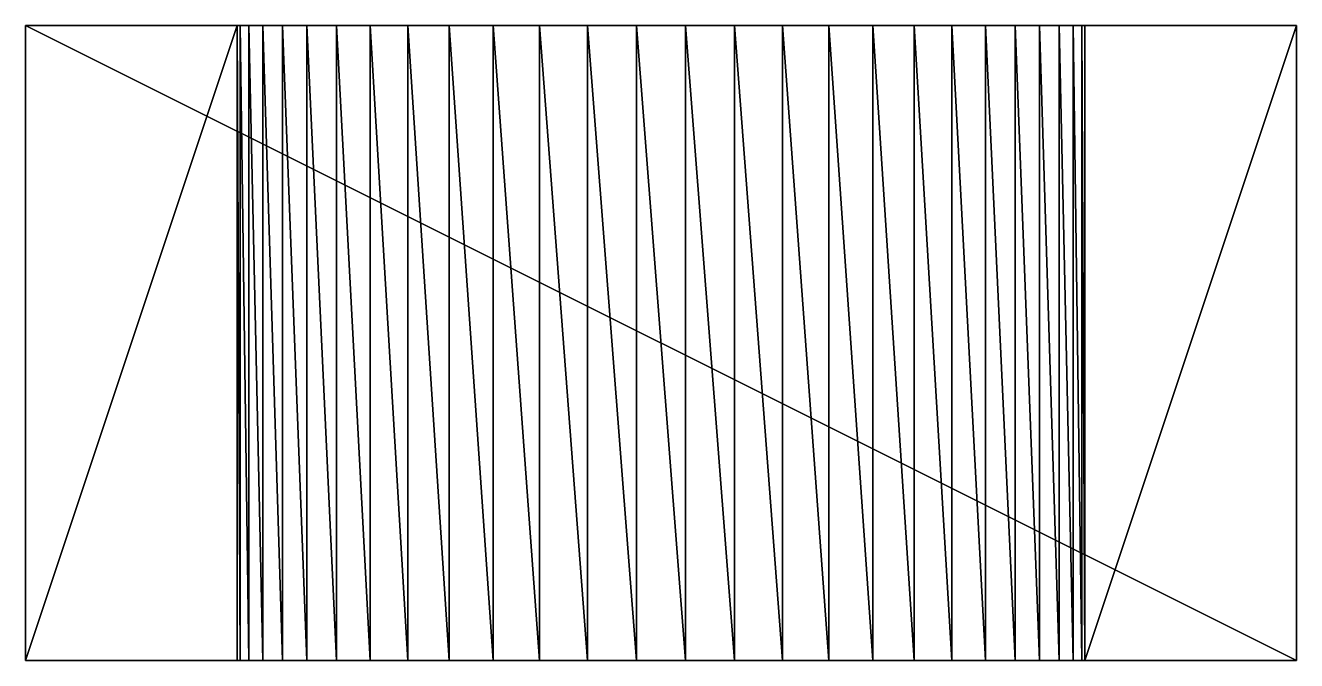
# Model space of a CAD drawing. Extents: x 0 to 60, y 0 to 30.
import ezdxf

# ---------------------------------------------------------------- set-up
doc = ezdxf.new("R2010")
doc.units = 0

msp = doc.modelspace()

# ---------------------------------------------------------------- linework, layer by layer
for points in [[(0, 0, 30), (0, 30), (0, 0)], [(0, 30), (10, 30), (0, 0)], [(10, 30), (10, 0), (0, 0)], [(0, 30, 30), (0, 30), (0, 0, 30)], [(60, 0, 30), (0, 30, 30), (0, 0, 30)], [(60, 30, 30), (0, 30, 30), (60, 0, 30)], [(10.135, 30, 2.322), (10, 30), (0, 30)], [(0, 30, 30), (11.206, 30, 6.84), (0, 30)], [(11.206, 30, 6.84), (10.539, 30, 4.612), (0, 30)], [(10.539, 30, 4.612), (10.135, 30, 2.322), (0, 30)], [(0, 30, 30), (12.127, 30, 8.976), (11.206, 30, 6.84)], [(0, 30, 30), (13.29, 30, 10.99), (12.127, 30, 8.976)], [(0, 30, 30), (14.679, 30, 12.856), (13.29, 30, 10.99)], [(0, 30, 30), (16.275, 30, 14.547), (14.679, 30, 12.856)], [(0, 30, 30), (18.057, 30, 16.042), (16.275, 30, 14.547)], [(0, 30, 30), (20, 30, 17.321), (18.057, 30, 16.042)], [(0, 30, 30), (22.078, 30, 18.364), (20, 30, 17.321)], [(0, 30, 30), (24.264, 30, 19.16), (22.078, 30, 18.364)], [(0, 30, 30), (26.527, 30, 19.696), (24.264, 30, 19.16)], [(0, 30, 30), (28.837, 30, 19.966), (26.527, 30, 19.696)], [(0, 30, 30), (31.163, 30, 19.966), (28.837, 30, 19.966)], [(0, 30, 30), (60, 30, 30), (31.163, 30, 19.966)], [(10, 30), (10.135, 0, 2.322), (10, 0)], [(10, 30), (10.135, 30, 2.322), (10.135, 0, 2.322)], [(10.135, 30, 2.322), (10.539, 0, 4.612), (10.135, 0, 2.322)], [(10.135, 30, 2.322), (10.539, 30, 4.612), (10.539, 0, 4.612)], [(10.539, 30, 4.612), (11.206, 0, 6.84), (10.539, 0, 4.612)], [(10.539, 30, 4.612), (11.206, 30, 6.84), (11.206, 0, 6.84)], [(11.206, 30, 6.84), (12.127, 0, 8.976), (11.206, 0, 6.84)], [(11.206, 30, 6.84), (12.127, 30, 8.976), (12.127, 0, 8.976)], [(12.127, 30, 8.976), (13.29, 0, 10.99), (12.127, 0, 8.976)], [(12.127, 30, 8.976), (13.29, 30, 10.99), (13.29, 0, 10.99)], [(13.29, 30, 10.99), (14.679, 0, 12.856), (13.29, 0, 10.99)], [(13.29, 30, 10.99), (14.679, 30, 12.856), (14.679, 0, 12.856)], [(14.679, 30, 12.856), (16.275, 0, 14.547), (14.679, 0, 12.856)], [(14.679, 30, 12.856), (16.275, 30, 14.547), (16.275, 0, 14.547)], [(16.275, 30, 14.547), (18.057, 0, 16.042), (16.275, 0, 14.547)], [(16.275, 30, 14.547), (18.057, 30, 16.042), (18.057, 0, 16.042)], [(18.057, 30, 16.042), (20, 0, 17.321), (18.057, 0, 16.042)], [(18.057, 30, 16.042), (20, 30, 17.321), (20, 0, 17.321)], [(20, 30, 17.321), (22.078, 0, 18.364), (20, 0, 17.321)], [(20, 30, 17.321), (22.078, 30, 18.364), (22.078, 0, 18.364)], [(22.078, 30, 18.364), (24.264, 0, 19.16), (22.078, 0, 18.364)], [(22.078, 30, 18.364), (24.264, 30, 19.16), (24.264, 0, 19.16)], [(24.264, 30, 19.16), (26.527, 0, 19.696), (24.264, 0, 19.16)], [(24.264, 30, 19.16), (26.527, 30, 19.696), (26.527, 0, 19.696)], [(26.527, 30, 19.696), (28.837, 0, 19.966), (26.527, 0, 19.696)], [(26.527, 30, 19.696), (28.837, 30, 19.966), (28.837, 0, 19.966)], [(28.837, 30, 19.966), (31.163, 0, 19.966), (28.837, 0, 19.966)], [(28.837, 30, 19.966), (31.163, 30, 19.966), (31.163, 0, 19.966)], [(31.163, 30, 19.966), (33.473, 30, 19.696), (33.473, 0, 19.696)], [(31.163, 0, 19.966), (31.163, 30, 19.966), (33.473, 0, 19.696)], [(31.163, 30, 19.966), (60, 30, 30), (33.473, 30, 19.696)], [(33.473, 30, 19.696), (35.736, 30, 19.16), (35.736, 0, 19.16)], [(33.473, 0, 19.696), (33.473, 30, 19.696), (35.736, 0, 19.16)], [(33.473, 30, 19.696), (60, 30, 30), (35.736, 30, 19.16)], [(35.736, 30, 19.16), (37.922, 30, 18.364), (37.922, 0, 18.364)], [(35.736, 0, 19.16), (35.736, 30, 19.16), (37.922, 0, 18.364)], [(35.736, 30, 19.16), (60, 30, 30), (37.922, 30, 18.364)], [(37.922, 30, 18.364), (40, 30, 17.321), (40, 0, 17.321)], [(37.922, 0, 18.364), (37.922, 30, 18.364), (40, 0, 17.321)], [(37.922, 30, 18.364), (60, 30, 30), (40, 30, 17.321)], [(40, 30, 17.321), (41.943, 30, 16.042), (41.943, 0, 16.042)], [(40, 0, 17.321), (40, 30, 17.321), (41.943, 0, 16.042)], [(40, 30, 17.321), (60, 30, 30), (41.943, 30, 16.042)], [(41.943, 30, 16.042), (43.725, 30, 14.547), (43.725, 0, 14.547)], [(41.943, 0, 16.042), (41.943, 30, 16.042), (43.725, 0, 14.547)], [(41.943, 30, 16.042), (60, 30, 30), (43.725, 30, 14.547)], [(43.725, 30, 14.547), (45.321, 30, 12.856), (45.321, 0, 12.856)], [(43.725, 0, 14.547), (43.725, 30, 14.547), (45.321, 0, 12.856)], [(43.725, 30, 14.547), (60, 30, 30), (45.321, 30, 12.856)], [(45.321, 30, 12.856), (46.71, 30, 10.99), (46.71, 0, 10.99)], [(45.321, 0, 12.856), (45.321, 30, 12.856), (46.71, 0, 10.99)], [(45.321, 30, 12.856), (60, 30, 30), (46.71, 30, 10.99)], [(46.71, 30, 10.99), (47.873, 30, 8.976), (47.873, 0, 8.976)], [(46.71, 0, 10.99), (46.71, 30, 10.99), (47.873, 0, 8.976)], [(46.71, 30, 10.99), (60, 30, 30), (47.873, 30, 8.976)], [(47.873, 30, 8.976), (48.794, 30, 6.84), (48.794, 0, 6.84)], [(47.873, 0, 8.976), (47.873, 30, 8.976), (48.794, 0, 6.84)], [(47.873, 30, 8.976), (60, 30, 30), (48.794, 30, 6.84)], [(48.794, 30, 6.84), (49.461, 30, 4.612), (49.461, 0, 4.612)], [(48.794, 0, 6.84), (48.794, 30, 6.84), (49.461, 0, 4.612)], [(48.794, 30, 6.84), (60, 30, 30), (49.461, 30, 4.612)], [(49.461, 30, 4.612), (49.865, 30, 2.322), (49.865, 0, 2.322)], [(49.461, 0, 4.612), (49.461, 30, 4.612), (49.865, 0, 2.322)], [(49.865, 30, 2.322), (49.461, 30, 4.612), (60, 30)], [(49.461, 30, 4.612), (60, 30, 30), (60, 30)], [(49.865, 30, 2.322), (50, 30), (50, 0)], [(49.865, 0, 2.322), (49.865, 30, 2.322), (50, 0)], [(49.865, 30, 2.322), (60, 30), (50, 30)], [(50, 30), (60, 30), (50, 0)], [(60, 30), (60, 0), (50, 0)], [(60, 30), (60, 30, 30), (60, 0)], [(60, 30, 30), (60, 0, 30), (60, 0)], [(10, 0), (10.135, 0, 2.322), (0, 0)], [(10.135, 0, 2.322), (10.539, 0, 4.612), (0, 0)], [(10.539, 0, 4.612), (0, 0, 30), (0, 0)], [(11.206, 0, 6.84), (0, 0, 30), (10.539, 0, 4.612)], [(12.127, 0, 8.976), (0, 0, 30), (11.206, 0, 6.84)], [(13.29, 0, 10.99), (0, 0, 30), (12.127, 0, 8.976)], [(14.679, 0, 12.856), (0, 0, 30), (13.29, 0, 10.99)], [(16.275, 0, 14.547), (0, 0, 30), (14.679, 0, 12.856)], [(18.057, 0, 16.042), (0, 0, 30), (16.275, 0, 14.547)], [(20, 0, 17.321), (0, 0, 30), (18.057, 0, 16.042)], [(22.078, 0, 18.364), (0, 0, 30), (20, 0, 17.321)], [(24.264, 0, 19.16), (0, 0, 30), (22.078, 0, 18.364)], [(26.527, 0, 19.696), (0, 0, 30), (24.264, 0, 19.16)], [(28.837, 0, 19.966), (0, 0, 30), (26.527, 0, 19.696)], [(60, 0, 30), (0, 0, 30), (28.837, 0, 19.966)], [(31.163, 0, 19.966), (60, 0, 30), (28.837, 0, 19.966)], [(60, 0, 30), (31.163, 0, 19.966), (33.473, 0, 19.696)], [(60, 0, 30), (33.473, 0, 19.696), (35.736, 0, 19.16)], [(60, 0, 30), (35.736, 0, 19.16), (37.922, 0, 18.364)], [(60, 0, 30), (37.922, 0, 18.364), (40, 0, 17.321)], [(60, 0, 30), (40, 0, 17.321), (41.943, 0, 16.042)], [(60, 0, 30), (41.943, 0, 16.042), (43.725, 0, 14.547)], [(60, 0, 30), (43.725, 0, 14.547), (45.321, 0, 12.856)], [(60, 0, 30), (45.321, 0, 12.856), (46.71, 0, 10.99)], [(60, 0, 30), (46.71, 0, 10.99), (47.873, 0, 8.976)], [(60, 0, 30), (47.873, 0, 8.976), (48.794, 0, 6.84)], [(60, 0, 30), (48.794, 0, 6.84), (60, 0)], [(48.794, 0, 6.84), (49.461, 0, 4.612), (60, 0)], [(49.461, 0, 4.612), (49.865, 0, 2.322), (60, 0)], [(60, 0), (49.865, 0, 2.322), (50, 0)]]:
    msp.add_3dface(points)

doc.saveas('drawing.dxf')
